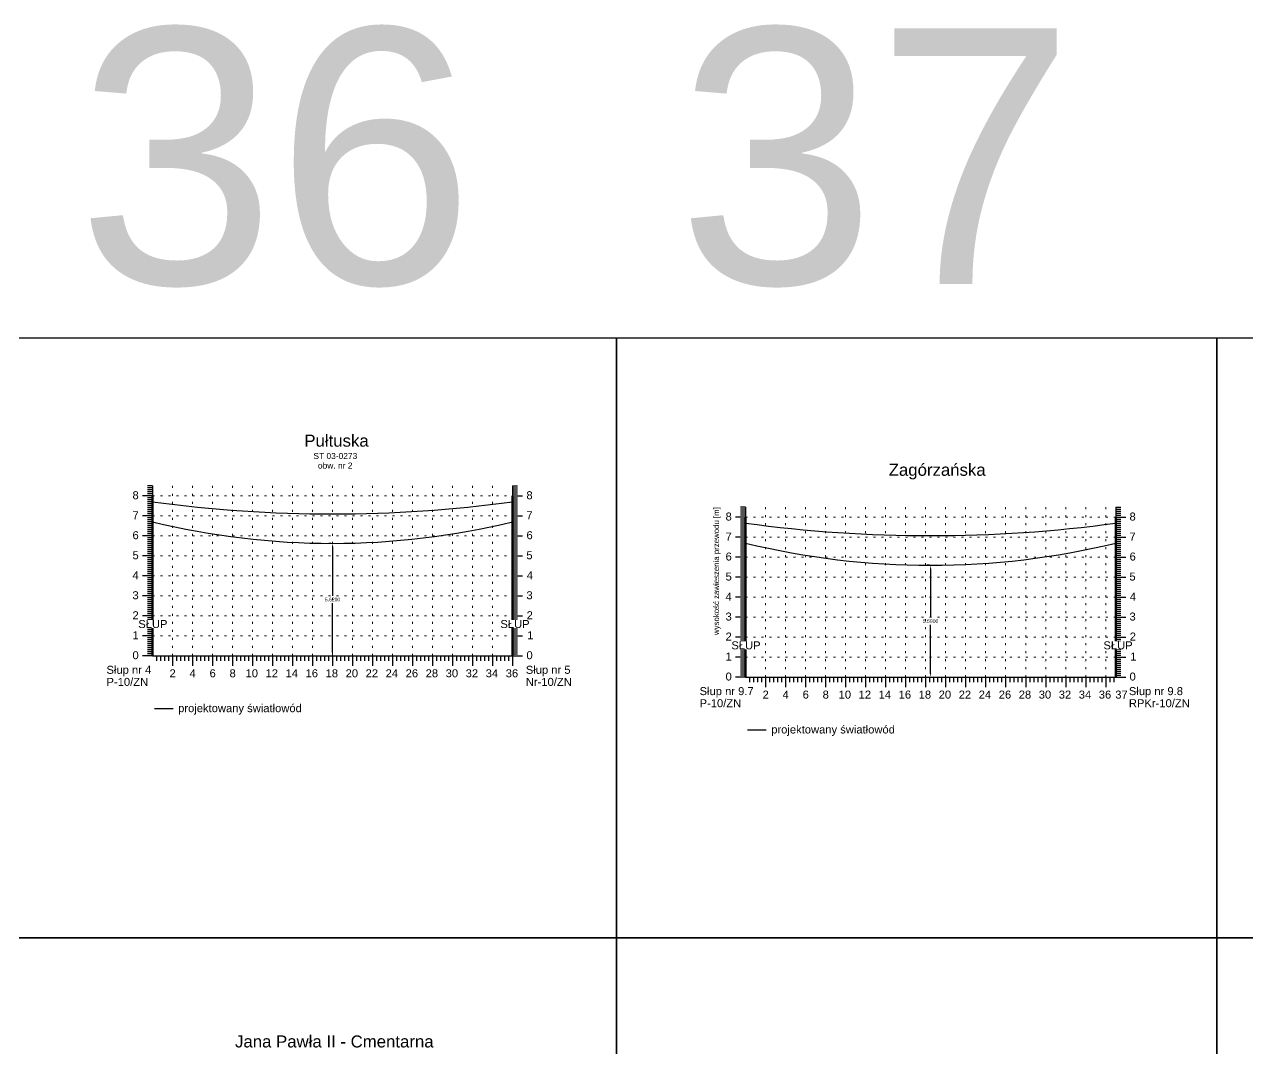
# Model space of a CAD drawing. Header units: metres. Extents: x -155 to 1812, y 681 to 886.
# Drawn here: x 745 to 806.1, y 825 to 876.2 of the extents above; entities that cross this region are included whole.
import ezdxf

# ---------------------------------------------------------------- set-up
doc = ezdxf.new("R2010")
doc.units = ezdxf.units.M
doc.header["$MEASUREMENT"] = 0
doc.linetypes.add('ACAD_ISO07W100', pattern=[3, 0, -3])
doc.layers.add('ramka', color=7, linetype='Continuous', plot=False)
doc.styles.get("Standard").update_dxf_attribs({"font": 'arial.ttf'})
doc.dimstyles.get("Standard").update_dxf_attribs({"dimtxt": 0.18, "dimasz": 0.18, "dimexe": 0.18, "dimexo": 0.0625, "dimgap": 0.09, "dimtad": 0, "dimtih": 1, "dimtoh": 1, "dimdec": 4, "dimzin": 0, "dimdsep": 46, "dimtxsty": 'Standard', "dimcen": 0.09, "dimadec": 0, "dimazin": 0, "dimtfac": 1, "dimtdec": 4, "dimtofl": 0, "dimtmove": 0, "dimatfit": 3, "dimfxl": 1, "dimtolj": 1, "dimtzin": 0, "dimarcsym": 0})

# ---------------------------------------------------------------- blocks, each defined once
blk = doc.blocks.new('*D207')
at = {"color": 0, "lineweight": -2}
for p, q in [((790.18, 849.146), (790.062, 849.146)), ((790.242, 848.966), (790.242, 846.533)), ((790.242, 843.736), (790.242, 846.169)), ((783.655, 843.556), (790.422, 843.556))]:
    blk.add_line(p, q, dxfattribs=at)
at = {"color": 0}
for points in [[(790.272, 848.966), (790.212, 848.966), (790.242, 849.146)], [(790.212, 843.736), (790.272, 843.736), (790.242, 843.556)]]:
    blk.add_solid(points, dxfattribs=at)
at = {"layer": 'Defpoints', "color": 0}
for p in [(790.242, 849.146), (783.592, 843.556), (790.242, 843.556)]:
    blk.add_point(p, dxfattribs=at)
at = {"color": 0, "lineweight": 25, "insert": (790.242, 846.351), "char_height": 0.18, "attachment_point": 5}
blk.add_mtext('\\A1;5.5900', dxfattribs=at)
blk = doc.blocks.new('*D352')
at = {"color": 0, "lineweight": -2}
for p, q in [((760.293, 850.241), (760.175, 850.241)), ((760.355, 850.061), (760.355, 847.613)), ((760.355, 844.801), (760.355, 847.25)), ((754.018, 844.621), (760.535, 844.621))]:
    blk.add_line(p, q, dxfattribs=at)
at = {"color": 0}
for points in [[(760.385, 850.061), (760.325, 850.061), (760.355, 850.241)], [(760.325, 844.801), (760.385, 844.801), (760.355, 844.621)]]:
    blk.add_solid(points, dxfattribs=at)
at = {"layer": 'Defpoints', "color": 0}
for p in [(760.355, 850.241), (753.955, 844.621), (760.355, 844.621)]:
    blk.add_point(p, dxfattribs=at)
at = {"color": 0, "lineweight": 25, "insert": (760.355, 847.431), "char_height": 0.18, "attachment_point": 5}
blk.add_mtext('\\A1;5.6200', dxfattribs=at)

msp = doc.modelspace()

# ---------------------------------------------------------------- linework, layer by layer
for p, q in [((751.35531, 852.62141), (750.85531, 852.62141)), ((751.35531, 852.62141), (750.85531, 852.62141)), ((751.35531, 853.12141), (751.10531, 853.12141)), ((751.35531, 853.02141), (751.10531, 853.02141)), ((751.35531, 852.92141), (751.10531, 852.92141)), ((751.35531, 852.82141), (751.10531, 852.82141)), ((751.35531, 852.72141), (751.10531, 852.72141)), ((751.35531, 853.12141), (751.35531, 844.62141)), ((769.35531, 853.12141), (769.35531, 844.62141)), ((769.35531, 853.12141), (769.60531, 853.12141)), ((769.35531, 853.02141), (769.60531, 853.02141)), ((769.35531, 852.92141), (769.60531, 852.92141)), ((769.35531, 852.82141), (769.60531, 852.82141)), ((769.35531, 852.72141), (769.60531, 852.72141)), ((769.35531, 852.62141), (769.85531, 852.62141)), ((769.35531, 852.62141), (769.85531, 852.62141)), ((751.35531, 852.52141), (751.10531, 852.52141)), ((751.35531, 852.42141), (751.10531, 852.42141)), ((751.35531, 852.32141), (751.10531, 852.32141)), ((751.35531, 852.22141), (751.10531, 852.22141)), ((751.35531, 852.12141), (751.10531, 852.12141)), ((751.35531, 852.02141), (751.10531, 852.02141)), ((769.35531, 852.52141), (769.60531, 852.52141)), ((769.35531, 852.42141), (769.60531, 852.42141)), ((769.35531, 852.32141), (769.60531, 852.32141)), ((769.35531, 852.22141), (769.60531, 852.22141)), ((769.35531, 852.12141), (769.60531, 852.12141)), ((769.35531, 852.02141), (769.60531, 852.02141)), ((780.99239, 852.0561), (780.74239, 852.0561)), ((780.99239, 852.0561), (780.99239, 843.5561)), ((799.49239, 852.0561), (799.49239, 843.5561)), ((799.49239, 852.0561), (799.74239, 852.0561)), ((751.35531, 851.62141), (750.85531, 851.62141)), ((751.35531, 851.62141), (750.85531, 851.62141)), ((751.35531, 851.92141), (751.10531, 851.92141)), ((751.35531, 851.82141), (751.10531, 851.82141)), ((751.35531, 851.72141), (751.10531, 851.72141)), ((751.35531, 851.52141), (751.10531, 851.52141)), ((751.35531, 851.42141), (751.10531, 851.42141)), ((769.35531, 851.92141), (769.60531, 851.92141)), ((769.35531, 851.82141), (769.60531, 851.82141)), ((769.35531, 851.72141), (769.60531, 851.72141)), ((769.35531, 851.62141), (769.85531, 851.62141)), ((769.35531, 851.62141), (769.85531, 851.62141)), ((769.35531, 851.52141), (769.60531, 851.52141)), ((769.35531, 851.42141), (769.60531, 851.42141)), ((780.99239, 851.5561), (780.49239, 851.5561)), ((780.99239, 851.5561), (780.49239, 851.5561)), ((780.99239, 851.9561), (780.74239, 851.9561)), ((780.99239, 851.8561), (780.74239, 851.8561)), ((780.99239, 851.7561), (780.74239, 851.7561)), ((780.99239, 851.6561), (780.74239, 851.6561)), ((780.99239, 851.4561), (780.74239, 851.4561)), ((799.49239, 851.9561), (799.74239, 851.9561)), ((799.49239, 851.8561), (799.74239, 851.8561)), ((799.49239, 851.7561), (799.74239, 851.7561)), ((799.49239, 851.6561), (799.74239, 851.6561)), ((799.49239, 851.5561), (799.99239, 851.5561)), ((799.49239, 851.5561), (799.99239, 851.5561)), ((799.49239, 851.4561), (799.74239, 851.4561)), ((751.35531, 851.32141), (751.10531, 851.32141)), ((751.35531, 851.22141), (751.10531, 851.22141)), ((751.35531, 851.12141), (751.10531, 851.12141)), ((751.35531, 851.02141), (751.10531, 851.02141)), ((751.35531, 850.92141), (751.10531, 850.92141)), ((751.35531, 850.82141), (751.10531, 850.82141)), ((769.35531, 851.32141), (769.60531, 851.32141)), ((769.35531, 851.22141), (769.60531, 851.22141)), ((769.35531, 851.12141), (769.60531, 851.12141)), ((769.35531, 851.02141), (769.60531, 851.02141)), ((769.35531, 850.92141), (769.60531, 850.92141)), ((769.35531, 850.82141), (769.60531, 850.82141)), ((780.99239, 851.3561), (780.74239, 851.3561)), ((780.99239, 851.2561), (780.74239, 851.2561)), ((780.99239, 851.1561), (780.74239, 851.1561)), ((780.99239, 851.0561), (780.74239, 851.0561)), ((780.99239, 850.9561), (780.74239, 850.9561)), ((780.99239, 850.8561), (780.74239, 850.8561)), ((799.49239, 851.3561), (799.74239, 851.3561)), ((799.49239, 851.2561), (799.74239, 851.2561)), ((799.49239, 851.1561), (799.74239, 851.1561)), ((799.49239, 851.0561), (799.74239, 851.0561)), ((799.49239, 850.9561), (799.74239, 850.9561)), ((799.49239, 850.8561), (799.74239, 850.8561)), ((751.35531, 850.62141), (750.85531, 850.62141)), ((751.35531, 850.62141), (750.85531, 850.62141)), ((751.35531, 850.72141), (751.10531, 850.72141)), ((751.35531, 850.52141), (751.10531, 850.52141)), ((751.35531, 850.42141), (751.10531, 850.42141)), ((751.35531, 850.32141), (751.10531, 850.32141)), ((751.35531, 850.22141), (751.10531, 850.22141)), ((769.35531, 850.72141), (769.60531, 850.72141)), ((769.35531, 850.62141), (769.85531, 850.62141)), ((769.35531, 850.62141), (769.85531, 850.62141)), ((769.35531, 850.52141), (769.60531, 850.52141)), ((769.35531, 850.42141), (769.60531, 850.42141)), ((769.35531, 850.32141), (769.60531, 850.32141)), ((769.35531, 850.22141), (769.60531, 850.22141)), ((780.99239, 850.5561), (780.49239, 850.5561)), ((780.99239, 850.5561), (780.49239, 850.5561)), ((780.99239, 850.7561), (780.74239, 850.7561)), ((780.99239, 850.6561), (780.74239, 850.6561)), ((780.99239, 850.4561), (780.74239, 850.4561)), ((780.99239, 850.3561), (780.74239, 850.3561)), ((780.99239, 850.2561), (780.74239, 850.2561)), ((799.49239, 850.7561), (799.74239, 850.7561)), ((799.49239, 850.6561), (799.74239, 850.6561)), ((799.49239, 850.5561), (799.99239, 850.5561)), ((799.49239, 850.5561), (799.99239, 850.5561)), ((799.49239, 850.4561), (799.74239, 850.4561)), ((799.49239, 850.3561), (799.74239, 850.3561)), ((799.49239, 850.2561), (799.74239, 850.2561)), ((751.35531, 849.62141), (750.85531, 849.62141)), ((751.35531, 849.62141), (750.85531, 849.62141)), ((751.35531, 850.12141), (751.10531, 850.12141)), ((751.35531, 850.02141), (751.10531, 850.02141)), ((751.35531, 849.92141), (751.10531, 849.92141)), ((751.35531, 849.82141), (751.10531, 849.82141)), ((751.35531, 849.72141), (751.10531, 849.72141)), ((769.35531, 850.12141), (769.60531, 850.12141)), ((769.35531, 850.02141), (769.60531, 850.02141)), ((769.35531, 849.92141), (769.60531, 849.92141)), ((769.35531, 849.82141), (769.60531, 849.82141)), ((769.35531, 849.72141), (769.60531, 849.72141)), ((769.35531, 849.62141), (769.85531, 849.62141)), ((769.35531, 849.62141), (769.85531, 849.62141)), ((780.99239, 850.1561), (780.74239, 850.1561)), ((780.99239, 850.0561), (780.74239, 850.0561)), ((780.99239, 849.9561), (780.74239, 849.9561)), ((780.99239, 849.8561), (780.74239, 849.8561)), ((780.99239, 849.7561), (780.74239, 849.7561)), ((780.99239, 849.6561), (780.74239, 849.6561)), ((799.49239, 850.1561), (799.74239, 850.1561)), ((799.49239, 850.0561), (799.74239, 850.0561)), ((799.49239, 849.9561), (799.74239, 849.9561)), ((799.49239, 849.8561), (799.74239, 849.8561)), ((799.49239, 849.7561), (799.74239, 849.7561)), ((799.49239, 849.6561), (799.74239, 849.6561)), ((751.35531, 849.52141), (751.10531, 849.52141)), ((751.35531, 849.42141), (751.10531, 849.42141)), ((751.35531, 849.32141), (751.10531, 849.32141)), ((751.35531, 849.22141), (751.10531, 849.22141)), ((751.35531, 849.12141), (751.10531, 849.12141)), ((751.35531, 849.02141), (751.10531, 849.02141)), ((769.35531, 849.52141), (769.60531, 849.52141)), ((769.35531, 849.42141), (769.60531, 849.42141)), ((769.35531, 849.32141), (769.60531, 849.32141)), ((769.35531, 849.22141), (769.60531, 849.22141)), ((769.35531, 849.12141), (769.60531, 849.12141)), ((769.35531, 849.02141), (769.60531, 849.02141)), ((780.99239, 849.5561), (780.49239, 849.5561)), ((780.99239, 849.5561), (780.49239, 849.5561)), ((780.99239, 849.4561), (780.74239, 849.4561)), ((780.99239, 849.3561), (780.74239, 849.3561)), ((780.99239, 849.2561), (780.74239, 849.2561)), ((780.99239, 849.1561), (780.74239, 849.1561)), ((780.99239, 849.0561), (780.74239, 849.0561)), ((780.99239, 848.9561), (780.74239, 848.9561)), ((799.49239, 849.5561), (799.99239, 849.5561)), ((799.49239, 849.5561), (799.99239, 849.5561)), ((799.49239, 849.4561), (799.74239, 849.4561)), ((799.49239, 849.3561), (799.74239, 849.3561)), ((799.49239, 849.2561), (799.74239, 849.2561)), ((799.49239, 849.1561), (799.74239, 849.1561)), ((799.49239, 849.0561), (799.74239, 849.0561)), ((799.49239, 848.9561), (799.74239, 848.9561)), ((751.35531, 848.62141), (750.85531, 848.62141)), ((751.35531, 848.62141), (750.85531, 848.62141)), ((751.35531, 848.92141), (751.10531, 848.92141)), ((751.35531, 848.82141), (751.10531, 848.82141)), ((751.35531, 848.72141), (751.10531, 848.72141)), ((751.35531, 848.52141), (751.10531, 848.52141)), ((751.35531, 848.42141), (751.10531, 848.42141)), ((769.35531, 848.92141), (769.60531, 848.92141)), ((769.35531, 848.82141), (769.60531, 848.82141)), ((769.35531, 848.72141), (769.60531, 848.72141)), ((769.35531, 848.62141), (769.85531, 848.62141)), ((769.35531, 848.62141), (769.85531, 848.62141)), ((769.35531, 848.52141), (769.60531, 848.52141)), ((769.35531, 848.42141), (769.60531, 848.42141)), ((780.99239, 848.5561), (780.49239, 848.5561)), ((780.99239, 848.5561), (780.49239, 848.5561)), ((780.99239, 848.8561), (780.74239, 848.8561)), ((780.99239, 848.7561), (780.74239, 848.7561)), ((780.99239, 848.6561), (780.74239, 848.6561)), ((780.99239, 848.4561), (780.74239, 848.4561)), ((780.99239, 848.3561), (780.74239, 848.3561)), ((799.49239, 848.8561), (799.74239, 848.8561)), ((799.49239, 848.7561), (799.74239, 848.7561)), ((799.49239, 848.6561), (799.74239, 848.6561)), ((799.49239, 848.5561), (799.99239, 848.5561)), ((799.49239, 848.5561), (799.99239, 848.5561)), ((799.49239, 848.4561), (799.74239, 848.4561)), ((799.49239, 848.3561), (799.74239, 848.3561)), ((751.35531, 848.32141), (751.10531, 848.32141)), ((751.35531, 848.22141), (751.10531, 848.22141)), ((751.35531, 848.12141), (751.10531, 848.12141)), ((751.35531, 848.02141), (751.10531, 848.02141)), ((751.35531, 847.92141), (751.10531, 847.92141)), ((751.35531, 847.82141), (751.10531, 847.82141)), ((769.35531, 848.32141), (769.60531, 848.32141)), ((769.35531, 848.22141), (769.60531, 848.22141)), ((769.35531, 848.12141), (769.60531, 848.12141)), ((769.35531, 848.02141), (769.60531, 848.02141)), ((769.35531, 847.92141), (769.60531, 847.92141)), ((769.35531, 847.82141), (769.60531, 847.82141)), ((780.99239, 848.2561), (780.74239, 848.2561)), ((780.99239, 848.1561), (780.74239, 848.1561)), ((780.99239, 848.0561), (780.74239, 848.0561)), ((780.99239, 847.9561), (780.74239, 847.9561)), ((780.99239, 847.8561), (780.74239, 847.8561)), ((780.99239, 847.7561), (780.74239, 847.7561)), ((799.49239, 848.2561), (799.74239, 848.2561)), ((799.49239, 848.1561), (799.74239, 848.1561)), ((799.49239, 848.0561), (799.74239, 848.0561)), ((799.49239, 847.9561), (799.74239, 847.9561)), ((799.49239, 847.8561), (799.74239, 847.8561)), ((799.49239, 847.7561), (799.74239, 847.7561)), ((751.35531, 847.62141), (750.85531, 847.62141)), ((751.35531, 847.62141), (750.85531, 847.62141)), ((751.35531, 847.72141), (751.10531, 847.72141)), ((751.35531, 847.52141), (751.10531, 847.52141)), ((751.35531, 847.42141), (751.10531, 847.42141)), ((751.35531, 847.32141), (751.10531, 847.32141)), ((751.35531, 847.22141), (751.10531, 847.22141)), ((751.35531, 847.12141), (751.10531, 847.12141)), ((769.35531, 847.72141), (769.60531, 847.72141)), ((769.35531, 847.62141), (769.85531, 847.62141)), ((769.35531, 847.62141), (769.85531, 847.62141)), ((769.35531, 847.52141), (769.60531, 847.52141)), ((769.35531, 847.42141), (769.60531, 847.42141)), ((769.35531, 847.32141), (769.60531, 847.32141)), ((769.35531, 847.22141), (769.60531, 847.22141)), ((769.35531, 847.12141), (769.60531, 847.12141)), ((780.99239, 847.5561), (780.49239, 847.5561)), ((780.99239, 847.5561), (780.49239, 847.5561)), ((780.99239, 847.6561), (780.74239, 847.6561)), ((780.99239, 847.4561), (780.74239, 847.4561)), ((780.99239, 847.3561), (780.74239, 847.3561)), ((780.99239, 847.2561), (780.74239, 847.2561)), ((780.99239, 847.1561), (780.74239, 847.1561)), ((799.49239, 847.6561), (799.74239, 847.6561)), ((799.49239, 847.5561), (799.99239, 847.5561)), ((799.49239, 847.5561), (799.99239, 847.5561)), ((799.49239, 847.4561), (799.74239, 847.4561)), ((799.49239, 847.3561), (799.74239, 847.3561)), ((799.49239, 847.2561), (799.74239, 847.2561)), ((799.49239, 847.1561), (799.74239, 847.1561)), ((751.35531, 846.62141), (750.85531, 846.62141)), ((751.35531, 846.62141), (750.85531, 846.62141)), ((751.35531, 847.02141), (751.10531, 847.02141)), ((751.35531, 846.92141), (751.10531, 846.92141)), ((751.35531, 846.82141), (751.10531, 846.82141)), ((751.35531, 846.72141), (751.10531, 846.72141)), ((751.35531, 846.52141), (751.10531, 846.52141)), ((769.35531, 847.02141), (769.60531, 847.02141)), ((769.35531, 846.92141), (769.60531, 846.92141)), ((769.35531, 846.82141), (769.60531, 846.82141)), ((769.35531, 846.72141), (769.60531, 846.72141)), ((769.35531, 846.62141), (769.85531, 846.62141)), ((769.35531, 846.62141), (769.85531, 846.62141)), ((769.35531, 846.52141), (769.60531, 846.52141)), ((780.99239, 846.5561), (780.49239, 846.5561)), ((780.99239, 846.5561), (780.49239, 846.5561)), ((780.99239, 847.0561), (780.74239, 847.0561)), ((780.99239, 846.9561), (780.74239, 846.9561)), ((780.99239, 846.8561), (780.74239, 846.8561)), ((780.99239, 846.7561), (780.74239, 846.7561)), ((780.99239, 846.6561), (780.74239, 846.6561)), ((799.49239, 847.0561), (799.74239, 847.0561)), ((799.49239, 846.9561), (799.74239, 846.9561)), ((799.49239, 846.8561), (799.74239, 846.8561)), ((799.49239, 846.7561), (799.74239, 846.7561)), ((799.49239, 846.6561), (799.74239, 846.6561)), ((799.49239, 846.5561), (799.99239, 846.5561)), ((799.49239, 846.5561), (799.99239, 846.5561)), ((751.35531, 846.42141), (751.10531, 846.42141)), ((751.35531, 846.32141), (751.10531, 846.32141)), ((751.35531, 846.22141), (751.10531, 846.22141)), ((751.35531, 846.12141), (751.10531, 846.12141)), ((751.35531, 846.02141), (751.10531, 846.02141)), ((751.35531, 845.92141), (751.10531, 845.92141)), ((769.35531, 846.42141), (769.60531, 846.42141)), ((769.35531, 846.32141), (769.60531, 846.32141)), ((769.35531, 846.22141), (769.60531, 846.22141)), ((769.35531, 846.12141), (769.60531, 846.12141)), ((769.35531, 846.02141), (769.60531, 846.02141)), ((769.35531, 845.92141), (769.60531, 845.92141)), ((780.99239, 846.4561), (780.74239, 846.4561)), ((780.99239, 846.3561), (780.74239, 846.3561)), ((780.99239, 846.2561), (780.74239, 846.2561)), ((780.99239, 846.1561), (780.74239, 846.1561)), ((780.99239, 846.0561), (780.74239, 846.0561)), ((780.99239, 845.9561), (780.74239, 845.9561)), ((799.49239, 846.4561), (799.74239, 846.4561)), ((799.49239, 846.3561), (799.74239, 846.3561)), ((799.49239, 846.2561), (799.74239, 846.2561)), ((799.49239, 846.1561), (799.74239, 846.1561)), ((799.49239, 846.0561), (799.74239, 846.0561)), ((799.49239, 845.9561), (799.74239, 845.9561)), ((751.35531, 845.62141), (750.85531, 845.62141)), ((751.35531, 845.62141), (750.85531, 845.62141)), ((751.35531, 845.82141), (751.10531, 845.82141)), ((751.35531, 845.72141), (751.10531, 845.72141)), ((751.35531, 845.52141), (751.10531, 845.52141)), ((751.35531, 845.42141), (751.10531, 845.42141)), ((751.35531, 845.32141), (751.10531, 845.32141)), ((769.35531, 845.82141), (769.60531, 845.82141)), ((769.35531, 845.72141), (769.60531, 845.72141)), ((769.35531, 845.62141), (769.85531, 845.62141)), ((769.35531, 845.62141), (769.85531, 845.62141)), ((769.35531, 845.52141), (769.60531, 845.52141)), ((769.35531, 845.42141), (769.60531, 845.42141)), ((769.35531, 845.32141), (769.60531, 845.32141)), ((780.99239, 845.5561), (780.49239, 845.5561)), ((780.99239, 845.5561), (780.49239, 845.5561)), ((780.99239, 845.8561), (780.74239, 845.8561)), ((780.99239, 845.7561), (780.74239, 845.7561)), ((780.99239, 845.6561), (780.74239, 845.6561)), ((780.99239, 845.4561), (780.74239, 845.4561)), ((780.99239, 845.3561), (780.74239, 845.3561)), ((799.49239, 845.8561), (799.74239, 845.8561)), ((799.49239, 845.7561), (799.74239, 845.7561)), ((799.49239, 845.6561), (799.74239, 845.6561)), ((799.49239, 845.5561), (799.99239, 845.5561)), ((799.49239, 845.5561), (799.99239, 845.5561)), ((799.49239, 845.4561), (799.74239, 845.4561)), ((799.49239, 845.3561), (799.74239, 845.3561)), ((751.35531, 845.22141), (751.10531, 845.22141)), ((751.35531, 845.12141), (751.10531, 845.12141)), ((751.35531, 845.02141), (751.10531, 845.02141)), ((751.35531, 844.92141), (751.10531, 844.92141)), ((751.35531, 844.82141), (751.10531, 844.82141)), ((751.35531, 844.72141), (751.10531, 844.72141)), ((769.35531, 845.22141), (769.60531, 845.22141)), ((769.35531, 845.12141), (769.60531, 845.12141)), ((769.35531, 845.02141), (769.60531, 845.02141)), ((769.35531, 844.92141), (769.60531, 844.92141)), ((769.35531, 844.82141), (769.60531, 844.82141)), ((769.35531, 844.72141), (769.60531, 844.72141)), ((780.99239, 845.2561), (780.74239, 845.2561)), ((780.99239, 845.1561), (780.74239, 845.1561)), ((780.99239, 845.0561), (780.74239, 845.0561)), ((780.99239, 844.9561), (780.74239, 844.9561)), ((780.99239, 844.8561), (780.74239, 844.8561)), ((780.99239, 844.7561), (780.74239, 844.7561)), ((799.49239, 845.2561), (799.74239, 845.2561)), ((799.49239, 845.1561), (799.74239, 845.1561)), ((799.49239, 845.0561), (799.74239, 845.0561)), ((799.49239, 844.9561), (799.74239, 844.9561)), ((799.49239, 844.8561), (799.74239, 844.8561)), ((799.49239, 844.7561), (799.74239, 844.7561)), ((751.35531, 844.62141), (750.85531, 844.62141)), ((751.35531, 844.62141), (751.10531, 844.62141)), ((751.35531, 844.62141), (769.35531, 844.62141)), ((751.55531, 844.62141), (751.55531, 844.37141)), ((751.75531, 844.62141), (751.75531, 844.37141)), ((751.95531, 844.62141), (751.95531, 844.37141)), ((752.15531, 844.62141), (752.15531, 844.37141)), ((752.35531, 844.62141), (752.35531, 844.12141)), ((752.55531, 844.62141), (752.55531, 844.37141)), ((752.75531, 844.62141), (752.75531, 844.37141)), ((752.95531, 844.62141), (752.95531, 844.37141)), ((753.15531, 844.62141), (753.15531, 844.37141)), ((753.35531, 844.62141), (753.35531, 844.12141)), ((753.55531, 844.62141), (753.55531, 844.37141)), ((753.75531, 844.62141), (753.75531, 844.37141)), ((753.95531, 844.62141), (753.95531, 844.37141)), ((754.15531, 844.62141), (754.15531, 844.37141)), ((754.35531, 844.62141), (754.35531, 844.12141)), ((754.55531, 844.62141), (754.55531, 844.37141)), ((754.75531, 844.62141), (754.75531, 844.37141)), ((754.95531, 844.62141), (754.95531, 844.37141)), ((755.15531, 844.62141), (755.15531, 844.37141)), ((755.35531, 844.62141), (755.35531, 844.12141)), ((755.55531, 844.62141), (755.55531, 844.37141)), ((755.75531, 844.62141), (755.75531, 844.37141)), ((755.95531, 844.62141), (755.95531, 844.37141)), ((756.15531, 844.62141), (756.15531, 844.37141)), ((756.35531, 844.62141), (756.35531, 844.12141)), ((756.55531, 844.62141), (756.55531, 844.37141)), ((756.75531, 844.62141), (756.75531, 844.37141)), ((756.95531, 844.62141), (756.95531, 844.37141)), ((757.15531, 844.62141), (757.15531, 844.37141)), ((757.35531, 844.62141), (757.35531, 844.12141)), ((757.55531, 844.62141), (757.55531, 844.37141)), ((757.75531, 844.62141), (757.75531, 844.37141)), ((757.95531, 844.62141), (757.95531, 844.37141)), ((758.15531, 844.62141), (758.15531, 844.37141)), ((758.35531, 844.62141), (758.35531, 844.12141)), ((758.55531, 844.62141), (758.55531, 844.37141)), ((758.75531, 844.62141), (758.75531, 844.37141)), ((758.95531, 844.62141), (758.95531, 844.37141)), ((759.15531, 844.62141), (759.15531, 844.37141)), ((759.35531, 844.62141), (759.35531, 844.12141)), ((759.55531, 844.62141), (759.55531, 844.37141)), ((759.75531, 844.62141), (759.75531, 844.37141)), ((759.95531, 844.62141), (759.95531, 844.37141)), ((760.15531, 844.62141), (760.15531, 844.37141)), ((760.35531, 844.62141), (760.35531, 844.12141)), ((760.55531, 844.62141), (760.55531, 844.37141)), ((760.75531, 844.62141), (760.75531, 844.37141)), ((760.95531, 844.62141), (760.95531, 844.37141)), ((761.15531, 844.62141), (761.15531, 844.37141)), ((761.35531, 844.62141), (761.35531, 844.12141)), ((761.55531, 844.62141), (761.55531, 844.37141)), ((761.75531, 844.62141), (761.75531, 844.37141)), ((761.95531, 844.62141), (761.95531, 844.37141)), ((762.15531, 844.62141), (762.15531, 844.37141)), ((762.35531, 844.62141), (762.35531, 844.12141)), ((762.55531, 844.62141), (762.55531, 844.37141)), ((762.75531, 844.62141), (762.75531, 844.37141)), ((762.95531, 844.62141), (762.95531, 844.37141)), ((763.15531, 844.62141), (763.15531, 844.37141)), ((763.35531, 844.62141), (763.35531, 844.12141)), ((763.55531, 844.62141), (763.55531, 844.37141)), ((763.75531, 844.62141), (763.75531, 844.37141)), ((763.95531, 844.62141), (763.95531, 844.37141)), ((764.15531, 844.62141), (764.15531, 844.37141)), ((764.35531, 844.62141), (764.35531, 844.12141)), ((764.55531, 844.62141), (764.55531, 844.37141)), ((764.75531, 844.62141), (764.75531, 844.37141)), ((764.95531, 844.62141), (764.95531, 844.37141)), ((765.15531, 844.62141), (765.15531, 844.37141)), ((765.35531, 844.62141), (765.35531, 844.12141)), ((765.55531, 844.62141), (765.55531, 844.37141)), ((765.75531, 844.62141), (765.75531, 844.37141)), ((765.95531, 844.62141), (765.95531, 844.37141)), ((766.15531, 844.62141), (766.15531, 844.37141)), ((766.35531, 844.62141), (766.35531, 844.12141)), ((766.55531, 844.62141), (766.55531, 844.37141)), ((766.75531, 844.62141), (766.75531, 844.37141)), ((766.95531, 844.62141), (766.95531, 844.37141)), ((767.15531, 844.62141), (767.15531, 844.37141)), ((767.35531, 844.62141), (767.35531, 844.12141)), ((767.55531, 844.62141), (767.55531, 844.37141)), ((767.75531, 844.62141), (767.75531, 844.37141)), ((767.95531, 844.62141), (767.95531, 844.37141)), ((768.15531, 844.62141), (768.15531, 844.37141)), ((768.35531, 844.62141), (768.35531, 844.12141)), ((768.55531, 844.62141), (768.55531, 844.37141)), ((768.75531, 844.62141), (768.75531, 844.37141)), ((768.95531, 844.62141), (768.95531, 844.37141)), ((769.15531, 844.62141), (769.15531, 844.37141)), ((769.35531, 844.62141), (769.35531, 844.12141)), ((769.35531, 844.62141), (769.85531, 844.62141)), ((769.35531, 844.62141), (769.60531, 844.62141)), ((780.99239, 844.5561), (780.49239, 844.5561)), ((780.99239, 844.5561), (780.49239, 844.5561)), ((780.99239, 844.6561), (780.74239, 844.6561)), ((780.99239, 844.4561), (780.74239, 844.4561)), ((780.99239, 844.3561), (780.74239, 844.3561)), ((780.99239, 844.2561), (780.74239, 844.2561)), ((780.99239, 844.1561), (780.74239, 844.1561)), ((799.49239, 844.6561), (799.74239, 844.6561)), ((799.49239, 844.5561), (799.99239, 844.5561)), ((799.49239, 844.5561), (799.99239, 844.5561)), ((799.49239, 844.4561), (799.74239, 844.4561)), ((799.49239, 844.3561), (799.74239, 844.3561)), ((799.49239, 844.2561), (799.74239, 844.2561)), ((799.49239, 844.1561), (799.74239, 844.1561)), ((780.99239, 843.5561), (780.49239, 843.5561)), ((780.99239, 844.0561), (780.74239, 844.0561)), ((780.99239, 843.9561), (780.74239, 843.9561)), ((780.99239, 843.8561), (780.74239, 843.8561)), ((780.99239, 843.7561), (780.74239, 843.7561)), ((780.99239, 843.6561), (780.74239, 843.6561)), ((780.99239, 843.5561), (780.74239, 843.5561)), ((780.99239, 843.5561), (799.49239, 843.5561)), ((781.19239, 843.5561), (781.19239, 843.3061)), ((781.39239, 843.5561), (781.39239, 843.3061)), ((781.59239, 843.5561), (781.59239, 843.3061)), ((781.79239, 843.5561), (781.79239, 843.3061)), ((781.99239, 843.5561), (781.99239, 843.0561)), ((782.19239, 843.5561), (782.19239, 843.3061)), ((782.39239, 843.5561), (782.39239, 843.3061)), ((782.59239, 843.5561), (782.59239, 843.3061)), ((782.79239, 843.5561), (782.79239, 843.3061)), ((782.99239, 843.5561), (782.99239, 843.0561)), ((783.19239, 843.5561), (783.19239, 843.3061)), ((783.39239, 843.5561), (783.39239, 843.3061)), ((783.59239, 843.5561), (783.59239, 843.3061)), ((783.79239, 843.5561), (783.79239, 843.3061)), ((783.99239, 843.5561), (783.99239, 843.0561)), ((784.19239, 843.5561), (784.19239, 843.3061)), ((784.39239, 843.5561), (784.39239, 843.3061)), ((784.59239, 843.5561), (784.59239, 843.3061)), ((784.79239, 843.5561), (784.79239, 843.3061)), ((784.99239, 843.5561), (784.99239, 843.0561)), ((785.19239, 843.5561), (785.19239, 843.3061)), ((785.39239, 843.5561), (785.39239, 843.3061)), ((785.59239, 843.5561), (785.59239, 843.3061)), ((785.79239, 843.5561), (785.79239, 843.3061)), ((785.99239, 843.5561), (785.99239, 843.0561)), ((786.19239, 843.5561), (786.19239, 843.3061)), ((786.39239, 843.5561), (786.39239, 843.3061)), ((786.59239, 843.5561), (786.59239, 843.3061)), ((786.79239, 843.5561), (786.79239, 843.3061)), ((786.99239, 843.5561), (786.99239, 843.0561)), ((787.19239, 843.5561), (787.19239, 843.3061)), ((787.39239, 843.5561), (787.39239, 843.3061)), ((787.59239, 843.5561), (787.59239, 843.3061)), ((787.79239, 843.5561), (787.79239, 843.3061)), ((787.99239, 843.5561), (787.99239, 843.0561)), ((788.19239, 843.5561), (788.19239, 843.3061)), ((788.39239, 843.5561), (788.39239, 843.3061)), ((788.59239, 843.5561), (788.59239, 843.3061)), ((788.79239, 843.5561), (788.79239, 843.3061)), ((788.99239, 843.5561), (788.99239, 843.0561)), ((789.19239, 843.5561), (789.19239, 843.3061)), ((789.39239, 843.5561), (789.39239, 843.3061)), ((789.59239, 843.5561), (789.59239, 843.3061)), ((789.79239, 843.5561), (789.79239, 843.3061)), ((789.99239, 843.5561), (789.99239, 843.0561)), ((790.19239, 843.5561), (790.19239, 843.3061)), ((790.39239, 843.5561), (790.39239, 843.3061)), ((790.59239, 843.5561), (790.59239, 843.3061)), ((790.79239, 843.5561), (790.79239, 843.3061)), ((790.99239, 843.5561), (790.99239, 843.0561)), ((791.19239, 843.5561), (791.19239, 843.3061)), ((791.39239, 843.5561), (791.39239, 843.3061)), ((791.59239, 843.5561), (791.59239, 843.3061)), ((791.79239, 843.5561), (791.79239, 843.3061)), ((791.99239, 843.5561), (791.99239, 843.0561)), ((792.19239, 843.5561), (792.19239, 843.3061)), ((792.39239, 843.5561), (792.39239, 843.3061)), ((792.59239, 843.5561), (792.59239, 843.3061)), ((792.79239, 843.5561), (792.79239, 843.3061)), ((792.99239, 843.5561), (792.99239, 843.0561)), ((793.19239, 843.5561), (793.19239, 843.3061)), ((793.39239, 843.5561), (793.39239, 843.3061)), ((793.59239, 843.5561), (793.59239, 843.3061)), ((793.79239, 843.5561), (793.79239, 843.3061)), ((793.99239, 843.5561), (793.99239, 843.0561)), ((794.19239, 843.5561), (794.19239, 843.3061)), ((794.39239, 843.5561), (794.39239, 843.3061)), ((794.59239, 843.5561), (794.59239, 843.3061)), ((794.79239, 843.5561), (794.79239, 843.3061)), ((794.99239, 843.5561), (794.99239, 843.0561)), ((795.19239, 843.5561), (795.19239, 843.3061)), ((795.39239, 843.5561), (795.39239, 843.3061)), ((795.59239, 843.5561), (795.59239, 843.3061)), ((795.79239, 843.5561), (795.79239, 843.3061)), ((795.99239, 843.5561), (795.99239, 843.0561)), ((796.19239, 843.5561), (796.19239, 843.3061)), ((796.39239, 843.5561), (796.39239, 843.3061)), ((796.59239, 843.5561), (796.59239, 843.3061)), ((796.79239, 843.5561), (796.79239, 843.3061)), ((796.99239, 843.5561), (796.99239, 843.0561)), ((797.19239, 843.5561), (797.19239, 843.3061)), ((797.39239, 843.5561), (797.39239, 843.3061)), ((797.59239, 843.5561), (797.59239, 843.3061)), ((797.79239, 843.5561), (797.79239, 843.3061)), ((797.99239, 843.5561), (797.99239, 843.0561)), ((798.19239, 843.5561), (798.19239, 843.3061)), ((798.39239, 843.5561), (798.39239, 843.3061)), ((798.59239, 843.5561), (798.59239, 843.3061)), ((798.79239, 843.5561), (798.79239, 843.3061)), ((798.99239, 843.5561), (798.99239, 843.0561)), ((799.19239, 843.5561), (799.19239, 843.3061)), ((799.39239, 843.5561), (799.39239, 843.3061)), ((799.49239, 844.0561), (799.74239, 844.0561)), ((799.49239, 843.9561), (799.74239, 843.9561)), ((799.49239, 843.8561), (799.74239, 843.8561)), ((799.49239, 843.7561), (799.74239, 843.7561)), ((799.49239, 843.6561), (799.74239, 843.6561)), ((799.49239, 843.5561), (799.99239, 843.5561)), ((799.49239, 843.5561), (799.74239, 843.5561))]:
    msp.add_line(p, q)
at = {"linetype": 'ACAD_ISO07W100', "lineweight": 15, "ltscale": 0.1}
for p, q in [((751.35531, 852.62141), (769.35531, 852.62141)), ((752.35531, 844.62141), (752.35531, 853.12141)), ((753.35531, 844.62141), (753.35531, 853.12141)), ((754.35531, 844.62141), (754.35531, 853.12141)), ((755.35531, 844.62141), (755.35531, 853.12141)), ((756.35531, 844.62141), (756.35531, 853.12141)), ((757.35531, 844.62141), (757.35531, 853.12141)), ((758.35531, 844.62141), (758.35531, 853.12141)), ((759.35531, 844.62141), (759.35531, 853.12141)), ((760.35531, 844.62141), (760.35531, 853.12141)), ((761.35531, 844.62141), (761.35531, 853.12141)), ((762.35531, 844.62141), (762.35531, 853.12141)), ((763.35531, 844.62141), (763.35531, 853.12141)), ((764.35531, 844.62141), (764.35531, 853.12141)), ((765.35531, 844.62141), (765.35531, 853.12141)), ((766.35531, 844.62141), (766.35531, 853.12141)), ((767.35531, 844.62141), (767.35531, 853.12141)), ((768.35531, 844.62141), (768.35531, 853.12141)), ((769.35531, 844.62141), (769.35531, 853.12141)), ((769.35531, 844.62141), (769.35531, 853.12141)), ((781.99239, 843.5561), (781.99239, 852.0561)), ((782.99239, 843.5561), (782.99239, 852.0561)), ((783.99239, 843.5561), (783.99239, 852.0561)), ((784.99239, 843.5561), (784.99239, 852.0561)), ((785.99239, 843.5561), (785.99239, 852.0561)), ((786.99239, 843.5561), (786.99239, 852.0561)), ((787.99239, 843.5561), (787.99239, 852.0561)), ((788.99239, 843.5561), (788.99239, 852.0561)), ((789.99239, 843.5561), (789.99239, 852.0561)), ((790.99239, 843.5561), (790.99239, 852.0561)), ((791.99239, 843.5561), (791.99239, 852.0561)), ((792.99239, 843.5561), (792.99239, 852.0561)), ((793.99239, 843.5561), (793.99239, 852.0561)), ((794.99239, 843.5561), (794.99239, 852.0561)), ((795.99239, 843.5561), (795.99239, 852.0561)), ((796.99239, 843.5561), (796.99239, 852.0561)), ((797.99239, 843.5561), (797.99239, 852.0561)), ((798.99239, 843.5561), (798.99239, 852.0561)), ((799.49239, 843.5561), (799.49239, 852.0561)), ((751.35531, 851.62141), (769.35531, 851.62141)), ((780.99239, 851.5561), (799.49239, 851.5561)), ((751.35531, 850.62141), (769.35531, 850.62141)), ((780.99239, 850.5561), (799.49239, 850.5561)), ((751.35531, 849.62141), (769.35531, 849.62141)), ((780.99239, 849.5561), (799.49239, 849.5561)), ((751.35531, 848.62141), (769.35531, 848.62141)), ((780.99239, 848.5561), (799.49239, 848.5561)), ((751.35531, 847.62141), (769.35531, 847.62141)), ((780.99239, 847.5561), (799.49239, 847.5561)), ((751.35531, 846.62141), (769.35531, 846.62141)), ((780.99239, 846.5561), (799.49239, 846.5561)), ((751.35531, 845.62141), (769.35531, 845.62141)), ((780.99239, 845.5561), (799.49239, 845.5561)), ((780.99239, 844.5561), (799.49239, 844.5561)), ((780.99239, 843.5561), (799.49239, 843.5561))]:
    msp.add_line(p, q, dxfattribs=at)
at = {"lineweight": 100}
for p, q in [((751.35531, 852.62141), (751.35531, 844.62141)), ((769.35531, 852.62141), (769.35531, 844.62141)), ((780.99239, 851.5561), (780.99239, 843.5561)), ((799.49239, 851.5561), (799.49239, 843.5561))]:
    msp.add_line(p, q, dxfattribs=at)
at = {"color": 3, "lineweight": 25}
for p, q in [((751.46086, 841.99119), (752.39145, 841.99119)), ((781.09794, 840.92588), (782.02853, 840.92588))]:
    msp.add_line(p, q, dxfattribs=at)
at = {"lineweight": 25}
for points in [[(744.54271, 860.52182), (774.54271, 860.52182), (774.54271, 830.52182), (744.54271, 830.52182), (744.54271, 860.52182)], [(774.54271, 860.52182), (804.54271, 860.52182), (804.54271, 830.52182), (774.54271, 830.52182), (774.54271, 860.52182)], [(804.54271, 860.52182), (834.54271, 860.52182), (834.54271, 830.52182), (804.54271, 830.52182), (804.54271, 860.52182)], [(744.54271, 830.52182), (774.54271, 830.52182), (774.54271, 800.52182), (744.54271, 800.52182), (744.54271, 830.52182)], [(774.54271, 830.52182), (804.54271, 830.52182), (804.54271, 800.52182), (774.54271, 800.52182), (774.54271, 830.52182)], [(804.54271, 830.52182), (834.54271, 830.52182), (834.54271, 800.52182), (804.54271, 800.52182), (804.54271, 830.52182)]]:
    msp.add_lwpolyline(points, dxfattribs=at)
at = {"lineweight": 30}
for centre, radius, start, end in [((760.35531, 918.40985), 66.69844, 262.2450992, 277.7549008), ((790.24239, 918.84785), 68.22175, 262.20742, 277.79258)]:
    msp.add_arc(centre, radius, start, end, dxfattribs=at)
at = {"color": 3, "lineweight": 30}
for centre, radius in [((760.35531, 888.28141), 38.04), ((790.24239, 888.24277), 39.09667)]:
    msp.add_arc(centre, radius, 256.3144532, 283.6855468, dxfattribs=at)
at = {"layer": 'ramka'}
for q in [(789.74239, 843.5561), (789.74239, 843.5561), (790.24239, 843.5561)]:
    msp.add_line((780.99239, 843.5561), q, dxfattribs=at)

# ---------------------------------------------------------------- texts
at = {"lineweight": 25}
for s, p in [('36', (747.58131, 863.21103)), ('37', (777.58131, 863.21103))]:
    msp.add_text(s, height=12.782133, dxfattribs=at).set_placement(p)
for s, height, p in [('Pułtuska', 0.6, (758.9463, 855.07419)), ('ST 03-0273', 0.3, (759.40006, 854.45948)), ('obw. nr 2', 0.3, (759.62674, 853.98023)), ('Zagórzańska', 0.6, (788.14755, 853.61854)), ('8', 0.4, (750.35805, 852.44732)), ('8', 0.4, (770.0437, 852.44732)), ('7', 0.4, (750.35805, 851.44732)), ('7', 0.4, (770.0407, 851.44732)), ('8', 0.4, (779.99513, 851.38201)), ('8', 0.4, (800.18078, 851.38201)), ('6', 0.4, (750.35805, 850.44732)), ('6', 0.4, (770.04643, 850.44732)), ('7', 0.4, (779.99513, 850.38201)), ('7', 0.4, (800.17778, 850.38201)), ('5', 0.4, (750.35805, 849.44732)), ('5', 0.4, (770.04097, 849.44732)), ('6', 0.4, (779.99513, 849.38201)), ('6', 0.4, (800.18351, 849.38201)), ('4', 0.4, (750.35805, 848.44732)), ('4', 0.4, (770.06171, 848.44732)), ('5', 0.4, (779.99513, 848.38201)), ('5', 0.4, (800.17805, 848.38201)), ('3', 0.4, (750.35805, 847.44732)), ('3', 0.4, (770.0437, 847.44732)), ('4', 0.4, (779.99513, 847.38201)), ('4', 0.4, (800.19879, 847.38201)), ('2', 0.4, (750.35805, 846.44732)), ('2', 0.4, (770.05489, 846.44732)), ('3', 0.4, (779.99513, 846.38201)), ('3', 0.4, (800.18078, 846.38201)), ('1', 0.4, (750.35805, 845.44732)), ('1', 0.4, (770.08354, 845.44732)), ('2', 0.4, (779.99513, 845.38201)), ('2', 0.4, (800.19197, 845.38201)), ('0', 0.4, (750.35805, 844.44732)), ('0', 0.4, (770.04534, 844.44732)), ('1', 0.4, (779.99513, 844.38201)), ('1', 0.4, (800.22062, 844.38201)), ('Słup nr 4', 0.4, (749.06006, 843.71949)), ('Słup nr 5', 0.4, (770.01326, 843.71949)), ('P-10/ZN', 0.4, (749.06006, 843.11461)), ('2', 0.4, (752.2085, 843.54573)), ('4', 0.4, (753.2085, 843.54573)), ('6', 0.4, (754.2085, 843.54573)), ('8', 0.4, (755.2085, 843.54573)), ('10', 0.4, (756.0085, 843.54573)), ('12', 0.4, (757.0085, 843.54573)), ('14', 0.4, (758.0085, 843.54573)), ('16', 0.4, (759.0085, 843.54573)), ('18', 0.4, (760.0085, 843.54573)), ('20', 0.4, (761.0085, 843.54573)), ('22', 0.4, (762.0085, 843.54573)), ('24', 0.4, (763.0085, 843.54573)), ('26', 0.4, (764.0085, 843.54573)), ('28', 0.4, (765.0085, 843.54573)), ('30', 0.4, (766.0085, 843.54573)), ('32', 0.4, (767.0085, 843.54573)), ('34', 0.4, (768.0085, 843.54573)), ('36', 0.4, (769.0085, 843.54573)), ('Nr-10/ZN', 0.4, (770.01326, 843.11461)), ('0', 0.4, (779.99513, 843.38201)), ('0', 0.4, (800.18242, 843.38201)), ('Słup nr 9.7', 0.4, (778.69714, 842.65418)), ('2', 0.4, (781.84557, 842.48042)), ('4', 0.4, (782.84557, 842.48042)), ('6', 0.4, (783.84557, 842.48042)), ('8', 0.4, (784.84557, 842.48042)), ('10', 0.4, (785.64557, 842.48042)), ('12', 0.4, (786.64557, 842.48042)), ('14', 0.4, (787.64557, 842.48042)), ('16', 0.4, (788.64557, 842.48042)), ('18', 0.4, (789.64557, 842.48042)), ('20', 0.4, (790.64557, 842.48042)), ('22', 0.4, (791.64557, 842.48042)), ('24', 0.4, (792.64557, 842.48042)), ('26', 0.4, (793.64557, 842.48042)), ('28', 0.4, (794.64557, 842.48042)), ('30', 0.4, (795.64557, 842.48042)), ('32', 0.4, (796.64557, 842.48042)), ('34', 0.4, (797.64557, 842.48042)), ('36', 0.4, (798.64557, 842.48042)), ('37', 0.4, (799.46923, 842.48042)), ('Słup nr 9.8', 0.4, (800.15034, 842.65418)), ('projektowany światłowód', 0.4, (752.64021, 841.80142)), ('P-10/ZN', 0.4, (778.69714, 842.0493)), ('RPKr-10/ZN', 0.4, (800.15034, 842.0493)), ('projektowany światłowód', 0.4, (782.27729, 840.73612)), ('Jana Pawła II - Cmentarna', 0.6, (755.48312, 825.03863))]:
    msp.add_text(s, height=height).set_placement(p)

# ---------------------------------------------------------------- dimensions: what is measured, and where the dimension line sits
for base, p1, p2, picture, middle in [((760.35531, 844.62141), (760.35531, 850.24141), (753.95531, 844.62141), '*D352', (760.35531, 847.43141)), ((790.24239, 843.5561), (790.24239, 849.1461), (783.59239, 843.5561), '*D207', (790.24239, 846.3511))]:
    dim = msp.add_linear_dim(base=base, p1=p1, p2=p2, angle=90, dimstyle='Standard', dxfattribs=at)
    dim.commit()
    dim.dimension.update_dxf_attribs({"geometry": picture, "text_midpoint": middle})

# ---------------------------------------------------------------- next in the draw order: texts
at = {"lineweight": 18, "insert": (779.38962, 845.65821), "char_height": 0.28, "attachment_point": 1, "rotation": 90, "bg_fill": 3, "box_fill_scale": 1, "bg_fill_color": 256, "bg_fill_transparency": 0}
msp.add_mtext_dynamic_manual_height_columns('wysokość zawieszenia przewodu [m]', width=9.2804774, gutter_width=2, heights=[-0.36385], dxfattribs=at)
at = {"lineweight": 18, "char_height": 0.4, "attachment_point": 1, "bg_fill": 3, "box_fill_scale": 1, "bg_fill_color": 256, "bg_fill_transparency": 0}
for insert in [(750.64721, 846.40761), (768.74209, 846.40761), (780.28429, 845.3423), (798.87917, 845.3423)]:
    msp.add_mtext_dynamic_manual_height_columns('SŁUP', width=1.5368437, gutter_width=2, heights=[-0.41364], dxfattribs=dict(at, insert=insert))

doc.saveas('drawing.dxf')
